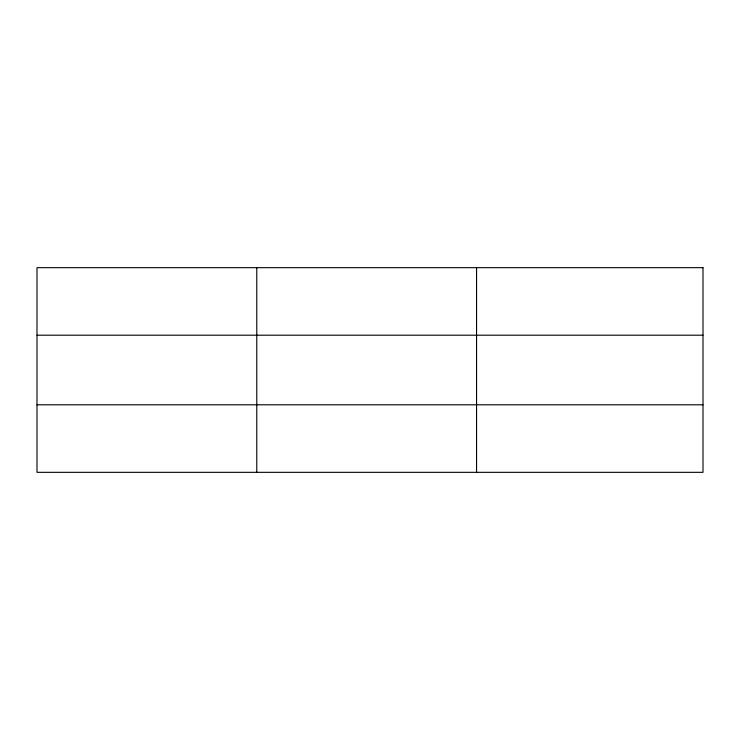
<?xml version="1.0" encoding="UTF-8"?>
<svg xmlns="http://www.w3.org/2000/svg" width="740" height="740" viewBox="0 0 740 740"><rect width="100%" height="100%" fill="white"/><g stroke="black" fill="none" stroke-linecap="round" stroke-linejoin="round"><path stroke-width="1.11" d="M256.78 267.667L256.78 472.333M476.56 267.667L476.56 472.333M37 335.202L703 335.202M37 404.799L703 404.799M703 267.667L703 472.333L37 472.333L37 267.667L703 267.667"/></g></svg>
